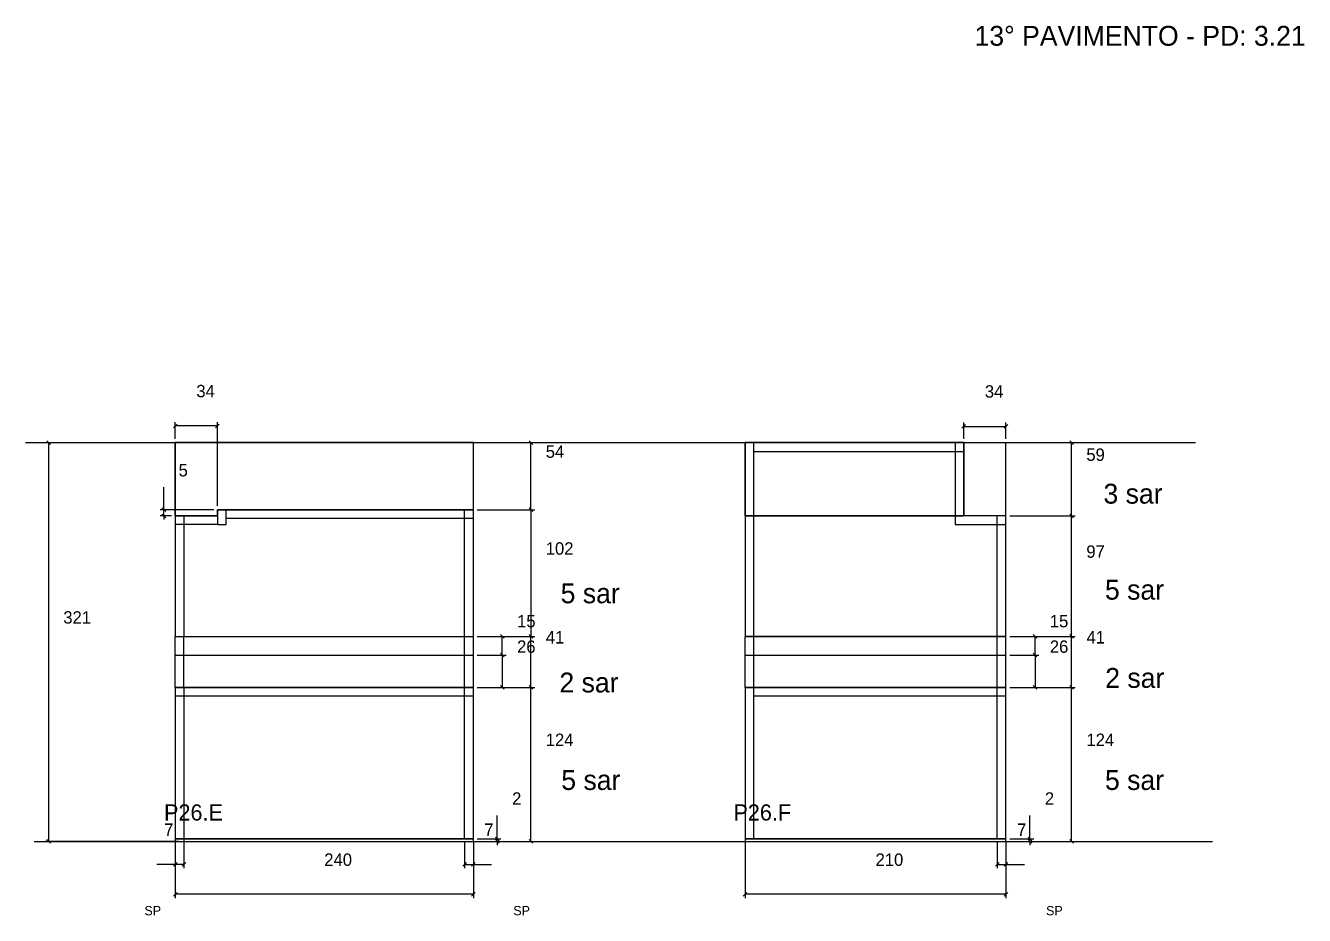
# Model space of a CAD drawing. Header units: metres. Extents: x 3232 to 9057, y 4088 to 5967.
# Drawn here: x 3232 to 4262, y 4088 to 4805 of the extents above; entities that cross this region are included whole.
import ezdxf

# ---------------------------------------------------------------- set-up
doc = ezdxf.new("R2010")
doc.units = ezdxf.units.M

msp = doc.modelspace()

# ---------------------------------------------------------------- linework, layer by layer
at = {"layer": 'COTA'}
for p, q in [((3354.2, 4483.8), (3351.2, 4480.8)), ((3385.2, 4480.8), (3388.2, 4483.8)), ((3989, 4483.4), (3986, 4480.4)), ((4020, 4480.4), (4023, 4483.4)), ((3640.6, 4467.3), (3637.6, 4470.3)), ((4075.8, 4467.3), (4072.8, 4470.3)), ((3342, 4416.3), (3345, 4413.3)), ((3345, 4408.3), (3342, 4411.3)), ((3640.6, 4413.3), (3637.6, 4416.3)), ((3637.6, 4416.3), (3640.6, 4413.3)), ((4075.8, 4408.3), (4072.8, 4411.3)), ((4072.8, 4411.3), (4075.8, 4408.3)), ((3637.6, 4314.3), (3640.6, 4311.3)), ((4072.8, 4314.3), (4075.8, 4311.3)), ((3640.6, 4270.3), (3637.6, 4273.3)), ((4075.8, 4270.3), (4072.8, 4273.3)), ((3610.4, 4151.3), (3613.4, 4148.3)), ((3613.4, 4146.3), (3610.4, 4149.3)), ((3637.6, 4149.3), (3640.6, 4146.3)), ((4039.3, 4151.3), (4042.3, 4148.3)), ((4042.3, 4146.3), (4039.3, 4149.3)), ((4072.8, 4149.3), (4075.8, 4146.3)), ((3354.2, 4130.8), (3351.2, 4127.8)), ((3358.2, 4127.8), (3361.2, 4130.8)), ((3587.2, 4130.8), (3584.2, 4127.8)), ((3591.2, 4127.8), (3594.2, 4130.8)), ((4016, 4130.8), (4013, 4127.8)), ((4020, 4127.8), (4023, 4130.8)), ((3354.2, 4106.7), (3351.2, 4103.7)), ((3591.2, 4103.7), (3594.2, 4106.7)), ((3813, 4106.7), (3810, 4103.7)), ((4020, 4103.7), (4023, 4106.7))]:
    msp.add_line(p, q, dxfattribs=at)
at = {"layer": 'COTA', "color": 4}
for p, q in [((3352.7, 4471.8), (3352.7, 4485.3)), ((3386.7, 4482.3), (3352.7, 4482.3)), ((3386.7, 4417.8), (3386.7, 4485.3)), ((3987.5, 4471.8), (3987.5, 4484.9)), ((3987.5, 4481.9), (4021.5, 4481.9)), ((4021.5, 4471.8), (4021.5, 4484.9)), ((3595.7, 4468.8), (3642.1, 4468.8)), ((3639.1, 4414.8), (3639.1, 4468.8)), ((3990.5, 4468.8), (4077.3, 4468.8)), ((4074.3, 4409.8), (4074.3, 4468.8)), ((3343.5, 4414.8), (3343.5, 4432.9)), ((3383.7, 4414.8), (3340.5, 4414.8)), ((3349.7, 4409.8), (3340.5, 4409.8)), ((3343.5, 4409.8), (3343.5, 4414.8)), ((3343.5, 4409.8), (3343.5, 4406.8)), ((3595.7, 4414.8), (3642.1, 4414.8)), ((3595.7, 4414.8), (3642.1, 4414.8)), ((3639.1, 4414.8), (3639.1, 4312.8)), ((4024.5, 4409.8), (4077.3, 4409.8)), ((4024.5, 4409.8), (4077.3, 4409.8)), ((4074.3, 4312.8), (4074.3, 4409.8)), ((3595.7, 4312.8), (3642.1, 4312.8)), ((4024.5, 4312.8), (4077.3, 4312.8)), ((3595.7, 4271.8), (3642.1, 4271.8)), ((3639.1, 4147.8), (3639.1, 4271.8)), ((4024.5, 4271.8), (4077.3, 4271.8)), ((4074.3, 4147.8), (4074.3, 4271.8)), ((3611.9, 4149.8), (3611.9, 4168.6)), ((4040.8, 4149.8), (4040.8, 4168.6)), ((3595.7, 4149.8), (3614.9, 4149.8)), ((3611.9, 4147.8), (3611.9, 4149.8)), ((4024.5, 4149.8), (4043.8, 4149.8)), ((4040.8, 4147.8), (4040.8, 4149.8)), ((3352.7, 4146.8), (3352.7, 4102.2)), ((3352.7, 4144.8), (3352.7, 4126.3)), ((3359.7, 4146.8), (3359.7, 4126.3)), ((3585.7, 4146.8), (3585.7, 4126.3)), ((3592.7, 4146.8), (3592.7, 4102.2)), ((3592.7, 4144.8), (3592.7, 4126.3)), ((3595.7, 4147.8), (3614.9, 4147.8)), ((3595.7, 4147.8), (3642.1, 4147.8)), ((3611.9, 4147.8), (3611.9, 4144.8)), ((3811.5, 4146.8), (3811.5, 4102.2)), ((4014.5, 4146.8), (4014.5, 4126.3)), ((4021.5, 4146.8), (4021.5, 4102.2)), ((4021.5, 4144.8), (4021.5, 4126.3)), ((4024.5, 4147.8), (4043.8, 4147.8)), ((4024.5, 4147.8), (4077.3, 4147.8)), ((4040.8, 4147.8), (4040.8, 4144.8)), ((3352.7, 4129.3), (3337.9, 4129.3)), ((3359.7, 4129.3), (3352.7, 4129.3)), ((3585.7, 4129.3), (3592.7, 4129.3)), ((3592.7, 4129.3), (3607.4, 4129.3)), ((4014.5, 4129.3), (4021.5, 4129.3)), ((4021.5, 4129.3), (4036.3, 4129.3)), ((3592.7, 4105.2), (3352.7, 4105.2)), ((4021.5, 4105.2), (3811.5, 4105.2))]:
    msp.add_line(p, q, dxfattribs=at)
at = {"layer": 'COTA', "color": 241}
for p, q in [((3592.7, 4468.8), (3352.7, 4468.8)), ((3352.7, 4409.8), (3352.7, 4468.8)), ((3592.7, 4414.8), (3592.7, 4468.8)), ((3987.5, 4468.8), (4021.5, 4468.8)), ((4021.5, 4409.8), (4021.5, 4468.8))]:
    msp.add_line(p, q, dxfattribs=at)
msp.add_lwpolyline([(3386.7, 4414.8), (3592.7, 4414.8), (3592.7, 4468.8), (3352.7, 4468.8), (3352.7, 4409.8), (3386.7, 4409.8), (3386.7, 4414.8)], dxfattribs=at)
at = {"layer": 'Hachura', "color": 251}
for points in [[(3987.5, 4409.8), (3987.5, 4468.8), (3811.5, 4468.8), (3811.5, 4409.8), (3987.5, 4409.8)], [(3592.7, 4414.8), (3386.7, 4414.8), (3386.7, 4409.8), (3352.7, 4409.8), (3352.7, 4312.8), (3592.7, 4312.8), (3592.7, 4414.8)], [(4021.5, 4312.8), (4021.5, 4409.8), (3811.5, 4409.8), (3811.5, 4312.8), (4021.5, 4312.8)], [(3592.7, 4147.8), (3592.7, 4271.8), (3352.7, 4271.8), (3352.7, 4147.8), (3592.7, 4147.8)], [(4021.5, 4147.8), (4021.5, 4271.8), (3811.5, 4271.8), (3811.5, 4147.8), (4021.5, 4147.8)]]:
    msp.add_lwpolyline(points, dxfattribs=at)
at = {"layer": 'NIVEL 2° PAV.', "color": 4}
for p, q in [((3247.7, 4468.8), (3253.9, 4468.8)), ((3250.9, 4147.8), (3250.9, 4468.8)), ((3355.4, 4147.8), (3247.9, 4147.8))]:
    msp.add_line(p, q, dxfattribs=at)
at = {"layer": 'NIVEL 2° PAV.'}
for p, q in [((3252.4, 4467.3), (3249.4, 4470.3)), ((3249.4, 4149.3), (3252.4, 4146.3))]:
    msp.add_line(p, q, dxfattribs=at)
at = {"layer": 'Nível', "color": 4}
for p, q in [((3232.2, 4468.8), (4174.2, 4468.8)), ((3239.1, 4147.8), (4187.7, 4147.8))]:
    msp.add_line(p, q, dxfattribs=at)
at = {"layer": 'Painéis', "color": 200}
for p, q in [((3811.5, 4409.8), (3811.5, 4468.8)), ((3987.5, 4468.8), (3811.5, 4468.8)), ((3811.5, 4468.8), (3987.5, 4468.8)), ((3987.5, 4468.8), (3987.5, 4409.8)), ((3352.7, 4409.8), (3352.7, 4312.8)), ((3386.7, 4409.8), (3352.7, 4409.8)), ((3386.7, 4409.8), (3386.7, 4414.8)), ((3592.7, 4414.8), (3386.7, 4414.8)), ((3592.7, 4312.8), (3592.7, 4414.8)), ((3811.5, 4409.8), (3811.5, 4312.8)), ((4021.5, 4409.8), (3811.5, 4409.8)), ((4021.5, 4312.8), (4021.5, 4409.8)), ((3352.7, 4271.8), (3352.7, 4312.8)), ((3352.7, 4312.8), (3592.7, 4312.8)), ((3592.7, 4271.8), (3592.7, 4312.8)), ((3811.5, 4271.8), (3811.5, 4312.8)), ((4021.5, 4312.8), (3811.5, 4312.8)), ((4021.5, 4271.8), (4021.5, 4312.8)), ((3352.7, 4297.8), (3592.7, 4297.8)), ((3811.5, 4297.8), (4021.5, 4297.8)), ((3352.7, 4271.8), (3592.7, 4271.8)), ((3352.7, 4271.8), (3352.7, 4147.8)), ((3592.7, 4147.8), (3592.7, 4271.8)), ((4021.5, 4271.8), (3811.5, 4271.8)), ((3811.5, 4271.8), (4021.5, 4271.8)), ((3811.5, 4271.8), (3811.5, 4147.8)), ((4021.5, 4147.8), (4021.5, 4271.8)), ((3352.7, 4149.8), (3592.7, 4149.8)), ((3811.5, 4149.8), (4021.5, 4149.8))]:
    msp.add_line(p, q, dxfattribs=at)
at = {"layer": 'Painéis'}
for p, q in [((3617.5, 4311.3), (3614.5, 4314.3)), ((3640.6, 4311.3), (3637.6, 4314.3)), ((4046.4, 4311.3), (4043.4, 4314.3)), ((4075.8, 4311.3), (4072.8, 4314.3)), ((3617.5, 4296.3), (3614.5, 4299.3)), ((3614.5, 4299.3), (3617.5, 4296.3)), ((4043.4, 4299.3), (4046.4, 4296.3)), ((4046.4, 4296.3), (4043.4, 4299.3)), ((3614.5, 4273.3), (3617.5, 4270.3)), ((3637.6, 4273.3), (3640.6, 4270.3)), ((4043.4, 4273.3), (4046.4, 4270.3)), ((4072.8, 4273.3), (4075.8, 4270.3))]:
    msp.add_line(p, q, dxfattribs=at)
at = {"layer": 'Painéis', "color": 4}
for p, q in [((3595.7, 4312.8), (3642.1, 4312.8)), ((3595.7, 4312.8), (3619, 4312.8)), ((3616, 4297.8), (3616, 4312.8)), ((3639.1, 4271.8), (3639.1, 4312.8)), ((4024.5, 4312.8), (4047.9, 4312.8)), ((4024.5, 4312.8), (4077.3, 4312.8)), ((4044.9, 4297.8), (4044.9, 4312.8)), ((4074.3, 4271.8), (4074.3, 4312.8)), ((3595.7, 4297.8), (3619, 4297.8)), ((3595.7, 4297.8), (3619, 4297.8)), ((3616, 4297.8), (3616, 4271.8)), ((4024.5, 4297.8), (4047.9, 4297.8)), ((4024.5, 4297.8), (4047.9, 4297.8)), ((4044.9, 4297.8), (4044.9, 4271.8)), ((3595.7, 4271.8), (3642.1, 4271.8)), ((3595.7, 4271.8), (3619, 4271.8)), ((4024.5, 4271.8), (4047.9, 4271.8)), ((4024.5, 4271.8), (4077.3, 4271.8))]:
    msp.add_line(p, q, dxfattribs=at)
at = {"layer": 'Painéis', "color": 200}
for points in [[(3592.7, 4149.8), (3352.7, 4149.8), (3352.7, 4147.8), (3592.7, 4147.8), (3592.7, 4149.8)], [(4021.5, 4149.8), (3811.5, 4149.8), (3811.5, 4147.8), (4021.5, 4147.8), (4021.5, 4149.8)]]:
    msp.add_lwpolyline(points, dxfattribs=at)
at = {"layer": 'SARR_2.2x7', "color": 40}
for p, q in [((3818.5, 4409.8), (3818.5, 4468.8)), ((3980.5, 4468.8), (3980.5, 4409.8)), ((3818.5, 4461.8), (3987.5, 4461.8)), ((3359.7, 4409.8), (3359.7, 4312.8)), ((3386.7, 4409.8), (3386.7, 4402.8)), ((3393.7, 4402.8), (3393.7, 4414.8)), ((3592.7, 4407.8), (3393.7, 4407.8)), ((3585.7, 4391.8), (3585.7, 4414.8)), ((3818.5, 4312.8), (3818.5, 4409.8)), ((3980.5, 4409.8), (3980.5, 4402.8)), ((3980.5, 4409.8), (3987.5, 4409.8)), ((4014.5, 4312.8), (4014.5, 4409.8)), ((3386.7, 4402.8), (3352.7, 4402.8)), ((3386.7, 4402.8), (3393.7, 4402.8)), ((3980.5, 4402.8), (4021.5, 4402.8)), ((3585.7, 4312.8), (3585.7, 4391.8)), ((3359.7, 4271.8), (3359.7, 4312.8)), ((3585.7, 4271.8), (3585.7, 4312.8)), ((3818.5, 4271.8), (3818.5, 4312.8)), ((4014.5, 4271.8), (4014.5, 4312.8)), ((3592.7, 4264.8), (3352.7, 4264.8)), ((3359.7, 4271.8), (3359.7, 4147.8)), ((3585.7, 4149.8), (3585.7, 4271.8)), ((3818.5, 4149.8), (3818.5, 4271.8)), ((4021.5, 4264.8), (3818.5, 4264.8)), ((4014.5, 4149.8), (4014.5, 4271.8))]:
    msp.add_line(p, q, dxfattribs=at)

# ---------------------------------------------------------------- texts
at = {"layer": 'COTA', "color": 240}
for s, p in [('34', (3369.7, 4505.3)), ('34', (4004.5, 4505)), ('54', (3651, 4456.6)), ('59', (4086.2, 4454.1)), ('5', (3355.4, 4441.6)), ('102', (3651, 4378.6)), ('97', (4086.2, 4376.1)), ('124', (3651, 4224.6)), ('124', (4086.3, 4224.6)), ('2', (3623.9, 4177.3)), ('2', (4052.8, 4177.3)), ('7', (3343.8, 4152.2)), ('7', (3601.5, 4152.2)), ('7', (4030.4, 4152.2)), ('240', (3472.7, 4128.1)), ('210', (3916.5, 4128.1))]:
    msp.add_text(s, height=10, dxfattribs=at).set_placement(p)
at = {"layer": 'NIVEL 2° PAV.', "color": 240}
msp.add_text('321', height=10, dxfattribs=at).set_placement((3262.6, 4323.1))
at = {"layer": 'NOMENCLATURA', "color": 2}
msp.add_text('13° PAVIMENTO - PD: 3.21', height=16, dxfattribs=at).set_placement((3996.2, 4788.3))
at = {"layer": 'NOMENCLATURA', "color": 7}
for s, p in [('3 sar', (4100, 4419.7)), ('5 sar', (3663, 4339.5)), ('5 sar', (4101.2, 4342.4)), ('2 sar', (3662, 4267.7)), ('2 sar', (4101.4, 4271.4)), ('5 sar', (3663.5, 4189.2)), ('5 sar', (4101.2, 4189.2))]:
    msp.add_text(s, height=16, dxfattribs=at).set_placement(p)
at = {"layer": 'Painéis', "color": 240}
for s, p in [('15', (3627.9, 4320.1)), ('15', (4056.8, 4320.1)), ('41', (3651, 4307.1)), ('41', (4086.3, 4307.1)), ('26', (3627.9, 4299.6)), ('26', (4056.8, 4299.6))]:
    msp.add_text(s, height=10, dxfattribs=at).set_placement(p)
at = {"layer": 'texto', "color": 4}
for p in [(3327.9, 4088.3), (3624.9, 4088.3), (4053.8, 4088.3)]:
    msp.add_text('SP', height=7.5, dxfattribs=at).set_placement(p)
at = {"layer": 'Texto Seção', "color": 7}
for s, p in [('P26.E', (3343.7, 4164.6)), ('P26.F', (3802.1, 4164.6))]:
    msp.add_text(s, height=13, dxfattribs=at).set_placement(p)

doc.saveas('drawing.dxf')
